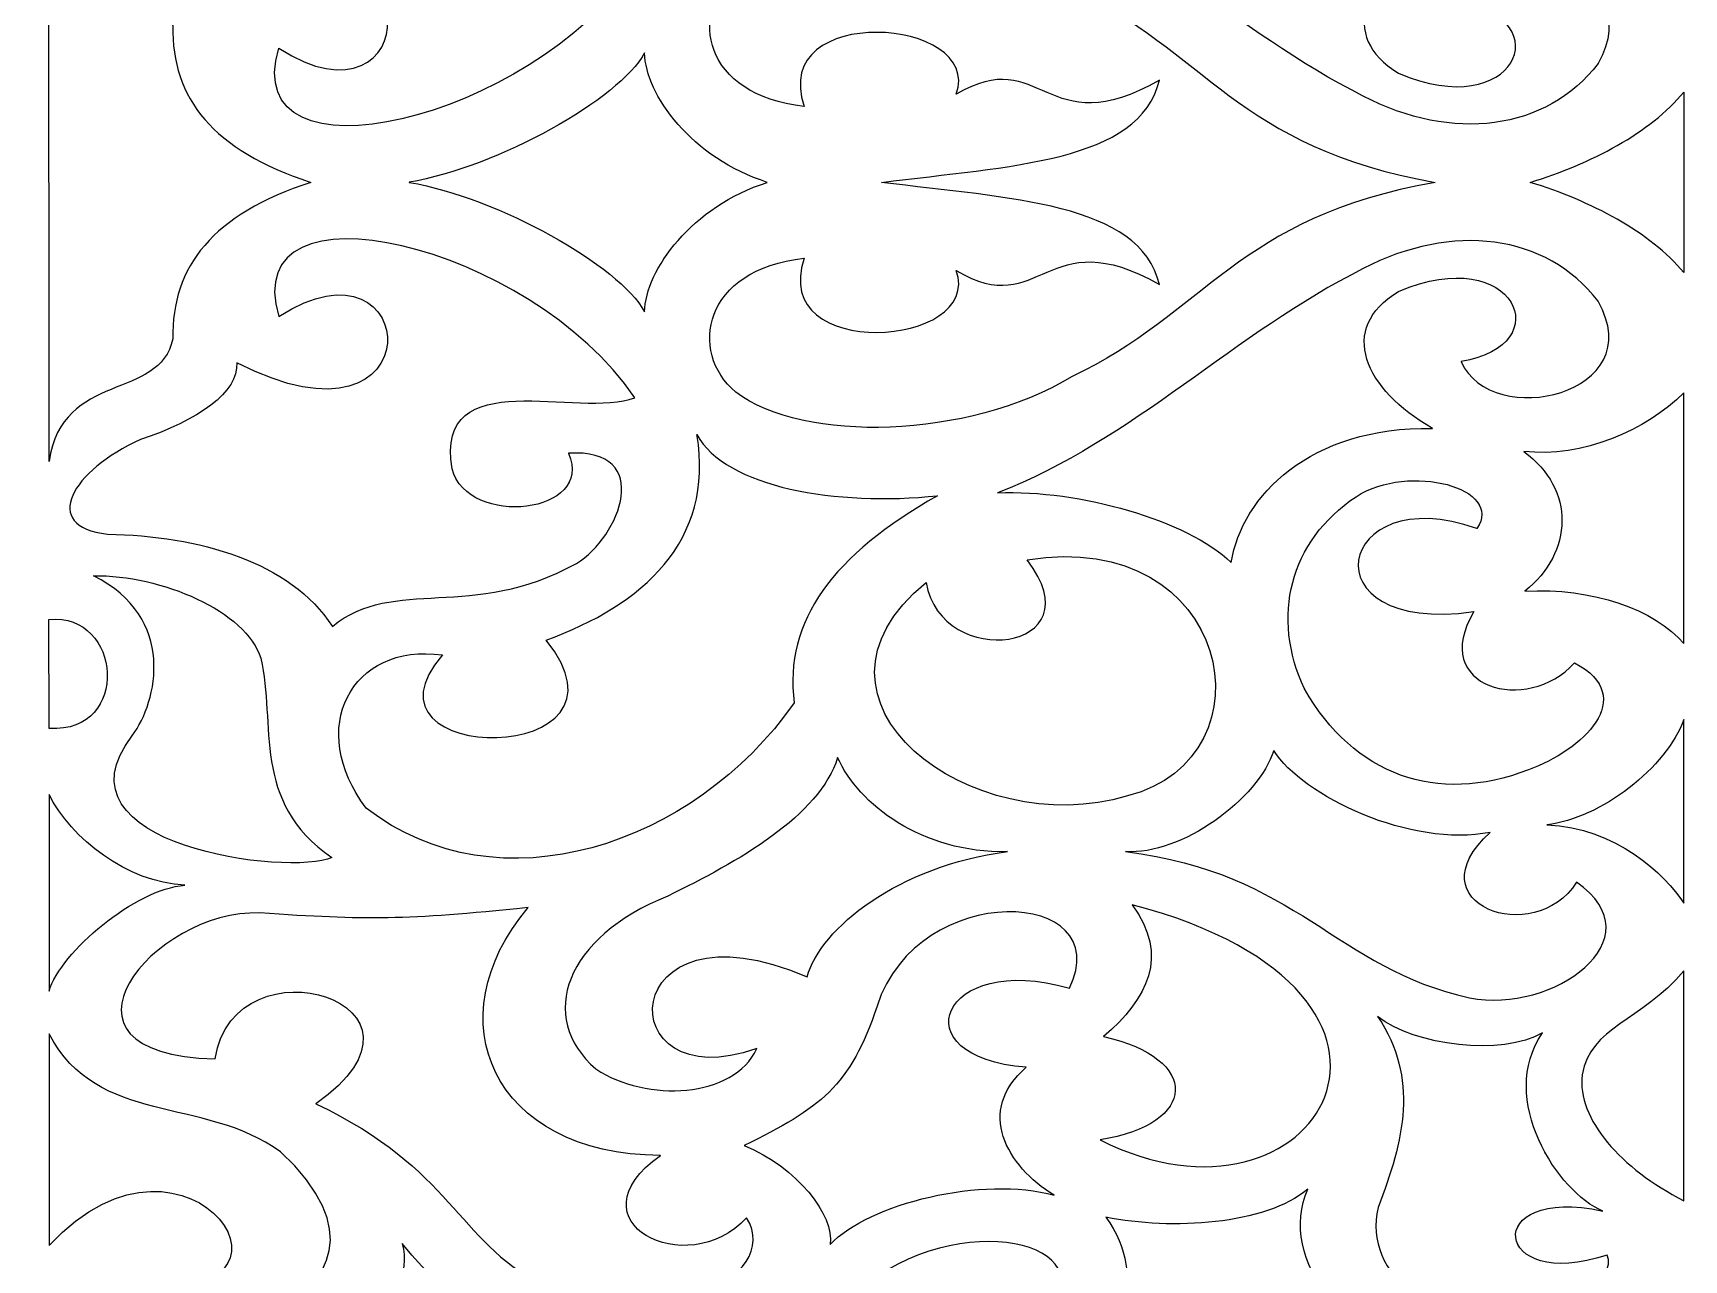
# Model space of a CAD drawing. Header units: centimetres. Extents: x -130 to 28, y -104 to 109.
# Drawn here: x -46.5 to 27.9, y -38.1 to 17.1 of the extents above; entities that cross this region are included whole.
import ezdxf

# ---------------------------------------------------------------- set-up
doc = ezdxf.new("R2010")
doc.units = ezdxf.units.CM
doc.header["$MEASUREMENT"] = 0
doc.layers.add('layer 1', color=7, linetype='Continuous')

msp = doc.modelspace()

# ---------------------------------------------------------------- linework, layer by layer
at = {"layer": 'layer 1', "color": 40}
for points, knots in [([(-33.05468, 30.39821), (-34.95286, 27.47348), (-39.08297, 26.31513), (-43.18857, 26.24784), (-43.18857, 26.24784), (-46.27183, 25.89104), (-44.78374, 23.37495), (-41.69953, 21.9841), (-41.69953, 21.9841), (-39.13581, 21.13632), (-37.2525, 19.83882), (-37.36773, 18.52605), (-37.36773, 18.52605), (-28.24017, 23.19175), (-29.01831, 12.25408), (-35.47524, 16.44311), (-35.47524, 16.44311), (-37.35732, 10.03028), (-24.13685, 13.14179), (-19.43294, 20.09792), (-19.43294, 20.09792), (-21.90813, 21.06656), (-28.47793, 18.473), (-27.6641, 23.30572), (-27.6641, 23.30572), (-26.9319, 26.00328), (-21.18615, 25.324), (-22.42152, 22.59977), (-22.42152, 22.59977), (-18.52764, 22.3678), (-20.08713, 26.37281), (-22.06058, 27.5687), (-22.06058, 27.5687), (-26.78191, 30.17598), (-30.23076, 28.11799), (-33.05468, 30.39821)], [0, 0, 0, 0, 0.1, 0.1, 0.1, 0.1, 0.2, 0.2, 0.2, 0.2, 0.3, 0.3, 0.3, 0.3, 0.4, 0.4, 0.4, 0.4, 0.5, 0.5, 0.5, 0.5, 0.6, 0.6, 0.6, 0.6, 0.7, 0.7, 0.7, 0.7, 0.8, 0.8, 0.8, 0.8, 1, 1, 1, 1]), ([(7.44932, 27.51738), (5.43989, 25.60947), (0.62188, 24.22701), (-3.07628, 24.38533), (-3.07628, 24.38533), (3.02416, 22.01205), (7.65782, 17.1549), (13.39779, 14.28554), (13.39779, 14.28554), (17.39601, 12.1996), (21.66029, 12.7091), (23.98086, 15.75244), (23.98086, 15.75244), (26.38068, 19.94672), (19.19022, 21.6058), (17.80685, 18.46664), (17.80685, 18.46664), (22.27064, 17.76907), (20.25884, 13.05533), (14.98662, 15.31794), (14.98662, 15.31794), (12.21099, 16.97561), (13.46492, 19.73122), (16.51438, 21.47977), (16.51438, 21.47977), (10.99257, 21.39399), (7.92644, 24.53301), (7.44932, 27.51738)], [0, 0, 0, 0, 0.125, 0.125, 0.125, 0.125, 0.25, 0.25, 0.25, 0.25, 0.375, 0.375, 0.375, 0.375, 0.5, 0.5, 0.5, 0.5, 0.625, 0.625, 0.625, 0.625, 0.75, 0.75, 0.75, 0.75, 1, 1, 1, 1]), ([(-45.82529, -2.16931), (-45.22763, 1.91445), (-40.82359, 0.54788), (-40.25292, 3.34703), (-40.25292, 3.34703), (-40.2906, 6.62227), (-38.44289, 8.95719), (-34.03005, 10.39839), (-34.03005, 10.39839), (-38.44289, 11.83959), (-40.2906, 14.1745), (-40.25292, 17.44974), (-40.25292, 17.44974), (-40.82359, 20.24889), (-45.22972, 18.8737), (-45.82737, 22.95747), (-45.82737, 22.95747), (-45.82737, 22.95747), (-45.82529, -2.16931), (-45.82529, -2.16931)], [0, 0, 0, 0, 0.16666667, 0.16666667, 0.16666667, 0.16666667, 0.33333333, 0.33333333, 0.33333333, 0.33333333, 0.5, 0.5, 0.5, 0.5, 0.66666667, 0.66666667, 0.66666667, 0.66666667, 1, 1, 1, 1]), ([(16.64524, 10.39839), (7.7222, 11.96629), (6.26385, 16.3251), (0.2757, 19.14741), (0.2757, 19.14741), (-4.43503, 21.98133), (-11.80796, 22.14789), (-14.87995, 19.84969), (-14.87995, 19.84969), (-17.03094, 18.03963), (-16.35242, 14.29723), (-11.78892, 13.82033), (-11.78892, 13.82033), (-13.41497, 18.48574), (-3.71418, 17.86782), (-4.93828, 14.37006), (-4.93828, 14.37006), (-1.07632, 16.65815), (-0.93467, 12.05919), (4.21389, 15.00303), (4.21389, 15.00303), (3.34003, 11.2939), (-2.55929, 11.13206), (-8.30495, 10.39846), (-8.30495, 10.39846), (-2.55929, 9.66486), (3.34003, 9.50287), (4.21389, 5.79374), (4.21389, 5.79374), (-0.93467, 8.73758), (-1.07632, 4.13863), (-4.93828, 6.42671), (-4.93828, 6.42671), (-3.71418, 2.92895), (-13.41497, 2.31103), (-11.78892, 6.97644), (-11.78892, 6.97644), (-16.35242, 6.49954), (-17.03094, 2.75714), (-14.87995, 0.94708), (-14.87995, 0.94708), (-11.80796, -1.35112), (-4.43503, -1.18456), (0.2757, 1.64936), (0.2757, 1.64936), (6.26385, 4.47167), (7.7222, 8.83049), (16.64524, 10.39839)], [0, 0, 0, 0, 0.07692308, 0.07692308, 0.07692308, 0.07692308, 0.15384615, 0.15384615, 0.15384615, 0.15384615, 0.23076923, 0.23076923, 0.23076923, 0.23076923, 0.30769231, 0.30769231, 0.30769231, 0.30769231, 0.38461538, 0.38461538, 0.38461538, 0.38461538, 0.46153846, 0.46153846, 0.46153846, 0.46153846, 0.53846154, 0.53846154, 0.53846154, 0.53846154, 0.61538462, 0.61538462, 0.61538462, 0.61538462, 0.69230769, 0.69230769, 0.69230769, 0.69230769, 0.76923077, 0.76923077, 0.76923077, 0.76923077, 0.84615385, 0.84615385, 0.84615385, 0.84615385, 1, 1, 1, 1]), ([(-29.59902, 10.40063), (-25.56633, 11.09954), (-20.12775, 14.14026), (-18.98507, 16.22845), (-18.98507, 16.22845), (-18.9454, 14.33709), (-16.85009, 11.48564), (-13.45521, 10.39854), (-13.45521, 10.39854), (-16.85009, 9.31144), (-18.9454, 6.45968), (-18.98507, 4.56833), (-18.98507, 4.56833), (-20.12775, 6.65651), (-25.55999, 9.7006), (-29.59267, 10.39951), (-29.59267, 10.39951), (-29.59267, 10.39951), (-29.59902, 10.40063), (-29.59902, 10.40063)], [0, 0, 0, 0, 0.16666667, 0.16666667, 0.16666667, 0.16666667, 0.33333333, 0.33333333, 0.33333333, 0.33333333, 0.5, 0.5, 0.5, 0.5, 0.66666667, 0.66666667, 0.66666667, 0.66666667, 1, 1, 1, 1]), ([(27.84387, 14.46289), (26.34082, 12.63695), (23.65628, 11.23426), (20.92193, 10.39839), (20.92193, 10.39839), (23.65628, 9.56251), (26.34082, 8.15982), (27.84387, 6.33388), (27.84387, 6.33388), (27.84387, 6.33388), (27.84387, 14.46289), (27.84387, 14.46289)], [0, 0, 0, 0, 0.25, 0.25, 0.25, 0.25, 0.5, 0.5, 0.5, 0.5, 1, 1, 1, 1]), ([(-33.05468, -9.60144), (-34.95286, -6.6767), (-39.08297, -5.51835), (-43.18857, -5.45107), (-43.18857, -5.45107), (-46.27183, -5.09427), (-44.78374, -2.57818), (-41.69953, -1.18733), (-41.69953, -1.18733), (-39.13581, -0.33955), (-37.2525, 0.95795), (-37.36773, 2.27072), (-37.36773, 2.27072), (-28.24017, -2.39499), (-29.01831, 8.5427), (-35.47524, 4.35366), (-35.47524, 4.35366), (-37.35732, 10.7665), (-24.13685, 7.65497), (-19.43294, 0.69885), (-19.43294, 0.69885), (-21.90813, -0.26979), (-28.47793, 2.32377), (-27.6641, -2.50895), (-27.6641, -2.50895), (-26.9319, -5.20651), (-21.18615, -4.52723), (-22.42152, -1.803), (-22.42152, -1.803), (-18.52764, -1.57103), (-20.08713, -5.57604), (-22.06058, -6.77194), (-22.06058, -6.77194), (-26.78191, -9.37921), (-30.23076, -7.32122), (-33.05468, -9.60144)], [0, 0, 0, 0, 0.1, 0.1, 0.1, 0.1, 0.2, 0.2, 0.2, 0.2, 0.3, 0.3, 0.3, 0.3, 0.4, 0.4, 0.4, 0.4, 0.5, 0.5, 0.5, 0.5, 0.6, 0.6, 0.6, 0.6, 0.7, 0.7, 0.7, 0.7, 0.8, 0.8, 0.8, 0.8, 1, 1, 1, 1]), ([(7.44932, -6.72061), (5.43989, -4.8127), (0.62188, -3.43024), (-3.07628, -3.58856), (-3.07628, -3.58856), (3.02416, -1.21528), (7.65782, 3.64187), (13.39779, 6.51123), (13.39779, 6.51123), (17.39601, 8.59717), (21.66029, 8.08767), (23.98086, 5.04433), (23.98086, 5.04433), (26.38068, 0.85005), (19.19022, -0.80903), (17.80685, 2.33014), (17.80685, 2.33014), (22.27064, 3.0277), (20.25884, 7.74144), (14.98662, 5.47883), (14.98662, 5.47883), (12.21099, 3.82116), (13.46492, 1.06554), (16.51438, -0.68301), (16.51438, -0.68301), (10.99257, -0.59722), (7.92644, -3.73624), (7.44932, -6.72061)], [0, 0, 0, 0, 0.125, 0.125, 0.125, 0.125, 0.25, 0.25, 0.25, 0.25, 0.375, 0.375, 0.375, 0.375, 0.5, 0.5, 0.5, 0.5, 0.625, 0.625, 0.625, 0.625, 0.75, 0.75, 0.75, 0.75, 1, 1, 1, 1]), ([(27.85324, -10.37947), (26.53635, -8.84199), (23.7147, -7.83468), (20.67442, -8.0205), (20.67442, -8.0205), (22.86811, -6.29413), (22.97056, -3.41046), (20.63494, -1.7256), (20.63494, -1.7256), (23.2603, -2.01392), (26.14084, -0.7894), (27.84633, 0.91891), (27.84633, 0.91891), (27.84633, 0.91891), (27.85324, -10.37947), (27.85324, -10.37947)], [0, 0, 0, 0, 0.2, 0.2, 0.2, 0.2, 0.4, 0.4, 0.4, 0.4, 0.6, 0.6, 0.6, 0.6, 1, 1, 1, 1]), ([(-28.08915, -10.88829), (-32.22485, -10.3199), (-34.24527, -14.23456), (-31.52967, -17.79047), (-31.52967, -17.79047), (-25.59133, -22.40762), (-16.77169, -19.50634), (-12.23944, -13.04436), (-12.23944, -13.04436), (-12.73295, -9.36145), (-10.46748, -6.35205), (-5.78289, -3.71758), (-5.78289, -3.71758), (-10.31618, -4.20205), (-15.35405, -3.34535), (-16.62445, -0.96038), (-16.62445, -0.96038), (-15.83269, -5.78576), (-19.07919, -8.64718), (-23.42453, -10.22235), (-23.42453, -10.22235), (-18.72374, -16.00685), (-32.48543, -15.92623), (-28.08915, -10.88829)], [0, 0, 0, 0, 0.14285714, 0.14285714, 0.14285714, 0.14285714, 0.28571429, 0.28571429, 0.28571429, 0.28571429, 0.42857143, 0.42857143, 0.42857143, 0.42857143, 0.57142857, 0.57142857, 0.57142857, 0.57142857, 0.71428571, 0.71428571, 0.71428571, 0.71428571, 1, 1, 1, 1]), ([(18.38813, -8.93842), (10.70264, -10.01465), (12.17066, -2.92516), (18.51766, -5.19722), (18.51766, -5.19722), (19.78087, -3.38603), (15.48477, -2.20737), (13.07737, -3.76224), (13.07737, -3.76224), (10.07118, -5.76104), (9.24012, -9.17758), (10.74582, -12.42337), (10.74582, -12.42337), (12.99102, -16.30124), (16.68264, -17.67081), (20.84921, -16.06207), (20.84921, -16.06207), (23.24042, -15.21286), (25.8584, -12.79913), (22.9217, -11.24464), (22.9217, -11.24464), (20.80604, -13.60211), (16.31564, -12.37212), (18.38813, -8.93842)], [0, 0, 0, 0, 0.14285714, 0.14285714, 0.14285714, 0.14285714, 0.28571429, 0.28571429, 0.28571429, 0.28571429, 0.42857143, 0.42857143, 0.42857143, 0.42857143, 0.57142857, 0.57142857, 0.57142857, 0.57142857, 0.71428571, 0.71428571, 0.71428571, 0.71428571, 1, 1, 1, 1]), ([(-6.29485, -7.62137), (-12.83312, -12.95894), (-4.21251, -19.34593), (2.77968, -17.24081), (2.77968, -17.24081), (9.51528, -15.50403), (7.43332, -5.08932), (-1.74177, -6.60972), (-1.74177, -6.60972), (1.45057, -10.75837), (-5.64644, -11.62841), (-6.29485, -7.62137)], [0, 0, 0, 0, 0.25, 0.25, 0.25, 0.25, 0.5, 0.5, 0.5, 0.5, 1, 1, 1, 1]), ([(-43.82145, -7.32114), (-40.05067, -9.20943), (-40.94261, -13.02151), (-42.06455, -14.50444), (-42.06455, -14.50444), (-45.94195, -19.5262), (-34.91801, -20.87044), (-33.08366, -20.01494), (-33.08366, -20.01494), (-36.75464, -17.4757), (-35.57883, -14.00041), (-36.28661, -11.03589), (-36.28661, -11.03589), (-36.92375, -8.91804), (-40.77805, -7.28241), (-43.82145, -7.32114)], [0, 0, 0, 0, 0.2, 0.2, 0.2, 0.2, 0.4, 0.4, 0.4, 0.4, 0.6, 0.6, 0.6, 0.6, 1, 1, 1, 1]), ([(-45.81298, -14.20084), (-42.10573, -14.42329), (-42.55085, -8.95003), (-45.82946, -9.29724), (-45.82946, -9.29724), (-45.82946, -9.29724), (-45.81298, -14.20084), (-45.81298, -14.20084)], [0, 0, 0, 0, 0.33333333, 0.33333333, 0.33333333, 0.33333333, 1, 1, 1, 1]), ([(27.84747, -22.07053), (27.00552, -20.7893), (24.78361, -18.65908), (21.66579, -18.53912), (21.66579, -18.53912), (24.10093, -18.26819), (27.08136, -15.95298), (27.84747, -13.79557), (27.84747, -13.79557), (27.84747, -13.79557), (27.84747, -22.07053), (27.84747, -22.07053)], [0, 0, 0, 0, 0.25, 0.25, 0.25, 0.25, 0.5, 0.5, 0.5, 0.5, 1, 1, 1, 1]), ([(-13.92978, -28.61816), (-14.96602, -30.86459), (-18.89503, -31.0525), (-21.1835, -29.54065), (-21.1835, -29.54065), (-23.88205, -27.18318), (-22.54357, -23.61281), (-17.94523, -21.75075), (-17.94523, -21.75075), (-14.78214, -20.22189), (-11.1104, -18.14239), (-10.28701, -15.51309), (-10.28701, -15.51309), (-9.34413, -17.60989), (-6.50354, -19.8295), (-2.63637, -19.75083), (-2.63637, -19.75083), (-7.57804, -20.38792), (-11.0446, -23.20236), (-11.66299, -25.38945), (-11.66299, -25.38945), (-20.38671, -21.6224), (-20.65288, -31.03152), (-13.92978, -28.61816)], [0, 0, 0, 0, 0.14285714, 0.14285714, 0.14285714, 0.14285714, 0.28571429, 0.28571429, 0.28571429, 0.28571429, 0.42857143, 0.42857143, 0.42857143, 0.42857143, 0.57142857, 0.57142857, 0.57142857, 0.57142857, 0.71428571, 0.71428571, 0.71428571, 0.71428571, 1, 1, 1, 1]), ([(2.68651, -19.74783), (5.16416, -19.93087), (8.70817, -17.37081), (9.36293, -15.18671), (9.36293, -15.18671), (10.64914, -17.25242), (15.57387, -19.58929), (19.11996, -18.88079), (19.11996, -18.88079), (15.5821, -22.08904), (21.11291, -24.13856), (23.0109, -21.12707), (23.0109, -21.12707), (26.69874, -23.69478), (21.93062, -27.07116), (18.19383, -26.33442), (18.19383, -26.33442), (12.16772, -25.02321), (10.41669, -20.69085), (2.68651, -19.74783)], [0, 0, 0, 0, 0.16666667, 0.16666667, 0.16666667, 0.16666667, 0.33333333, 0.33333333, 0.33333333, 0.33333333, 0.5, 0.5, 0.5, 0.5, 0.66666667, 0.66666667, 0.66666667, 0.66666667, 1, 1, 1, 1]), ([(-45.82444, -26.03306), (-45.82444, -26.03306), (-45.8233, -17.17435), (-45.8233, -17.17435), (-45.8233, -17.17435), (-44.83658, -19.1461), (-42.31272, -21.13913), (-39.70345, -21.26058), (-39.70345, -21.26058), (-41.9317, -21.42722), (-45.29581, -24.26182), (-45.82444, -26.03306)], [0, 0, 0, 0, 0.25, 0.25, 0.25, 0.25, 0.5, 0.5, 0.5, 0.5, 1, 1, 1, 1]), ([(-10.62485, -37.44488), (-10.42241, -36.1575), (-12.11067, -33.94734), (-14.50017, -32.99083), (-14.50017, -32.99083), (-11.09582, -31.31489), (-9.69873, -30.32827), (-8.51108, -26.70545), (-8.51108, -26.70545), (-6.67199, -20.98366), (2.35009, -21.37574), (0.15725, -25.89895), (0.15725, -25.89895), (-5.66263, -24.21019), (-7.55361, -29.04111), (-1.78381, -29.46332), (-1.78381, -29.46332), (-4.07522, -31.43028), (-2.67623, -33.90635), (-0.52865, -35.23172), (-0.52865, -35.23172), (-3.72053, -34.32407), (-8.91018, -35.6053), (-10.62485, -37.44488)], [0, 0, 0, 0, 0.14285714, 0.14285714, 0.14285714, 0.14285714, 0.28571429, 0.28571429, 0.28571429, 0.28571429, 0.42857143, 0.42857143, 0.42857143, 0.42857143, 0.57142857, 0.57142857, 0.57142857, 0.57142857, 0.71428571, 0.71428571, 0.71428571, 0.71428571, 1, 1, 1, 1]), ([(-38.34215, -29.0818), (-46.54604, -28.89568), (-41.10954, -22.33465), (-36.33073, -22.51379), (-36.33073, -22.51379), (-31.49728, -22.84002), (-29.77608, -22.83875), (-24.22917, -22.27201), (-24.22917, -22.27201), (-28.47329, -27.24979), (-25.87207, -33.40712), (-18.26413, -33.43185), (-18.26413, -33.43185), (-22.45172, -36.38438), (-17.10233, -39.17859), (-14.38673, -36.24135), (-14.38673, -36.24135), (-12.69924, -38.98213), (-18.59033, -41.71169), (-23.63095, -39.23486), (-23.63095, -39.23486), (-27.50721, -37.23157), (-27.57406, -34.07381), (-33.80081, -31.10847), (-33.80081, -31.10847), (-27.35524, -26.58647), (-37.46611, -23.4915), (-38.34215, -29.0818)], [0, 0, 0, 0, 0.125, 0.125, 0.125, 0.125, 0.25, 0.25, 0.25, 0.25, 0.375, 0.375, 0.375, 0.375, 0.5, 0.5, 0.5, 0.5, 0.625, 0.625, 0.625, 0.625, 0.75, 0.75, 0.75, 0.75, 1, 1, 1, 1]), ([(1.53835, -32.73519), (5.96398, -32.02699), (6.08991, -29.05887), (1.70026, -28.08004), (1.70026, -28.08004), (3.6792, -26.38597), (4.6842, -24.44808), (2.98335, -22.14366), (2.98335, -22.14366), (18.29647, -26.145), (11.3038, -37.67153), (1.53835, -32.73519)], [0, 0, 0, 0, 0.25, 0.25, 0.25, 0.25, 0.5, 0.5, 0.5, 0.5, 1, 1, 1, 1]), ([(27.84766, -35.47455), (25.01985, -34.04047), (23.02141, -31.79007), (23.26797, -29.80476), (23.26797, -29.80476), (23.622, -27.62307), (25.89987, -27.43837), (27.84766, -25.11267), (27.84766, -25.11267), (27.84766, -25.11267), (27.84766, -35.47455), (27.84766, -35.47455)], [0, 0, 0, 0, 0.25, 0.25, 0.25, 0.25, 0.5, 0.5, 0.5, 0.5, 1, 1, 1, 1]), ([(21.0561, -40.59282), (16.63274, -41.44952), (13.34808, -38.79489), (14.07063, -35.77673), (14.07063, -35.77673), (15.23593, -32.74365), (15.92629, -29.97184), (14.04876, -27.17583), (14.04876, -27.17583), (15.68569, -28.48996), (19.67823, -28.98117), (21.4749, -27.91258), (21.4749, -27.91258), (19.42769, -30.88055), (22.16497, -35.12278), (24.20366, -35.93917), (24.20366, -35.93917), (18.65003, -34.74448), (19.20309, -39.66149), (24.38906, -37.92118), (24.38906, -37.92118), (24.96806, -38.99158), (22.16516, -40.37531), (21.0561, -40.59282)], [0, 0, 0, 0, 0.14285714, 0.14285714, 0.14285714, 0.14285714, 0.28571429, 0.28571429, 0.28571429, 0.28571429, 0.42857143, 0.42857143, 0.42857143, 0.42857143, 0.57142857, 0.57142857, 0.57142857, 0.57142857, 0.71428571, 0.71428571, 0.71428571, 0.71428571, 1, 1, 1, 1]), ([(-45.82397, -37.48789), (-45.82397, -37.48789), (-45.82416, -27.96331), (-45.82416, -27.96331), (-45.82416, -27.96331), (-43.59742, -32.14485), (-38.91623, -30.74081), (-35.39334, -33.26551), (-35.39334, -33.26551), (-27.9065, -40.26397), (-41.46253, -43.30229), (-42.17325, -39.10389), (-42.17325, -39.10389), (-32.98471, -40.68812), (-39.40964, -30.59755), (-45.82397, -37.48789)], [0, 0, 0, 0, 0.2, 0.2, 0.2, 0.2, 0.4, 0.4, 0.4, 0.4, 0.6, 0.6, 0.6, 0.6, 1, 1, 1, 1]), ([(2.56133, -49.98261), (4.06381, -47.30783), (2.53596, -44.40302), (-0.77152, -43.45971), (-0.77152, -43.45971), (2.58396, -42.34938), (3.78345, -38.93778), (1.80214, -36.21452), (1.80214, -36.21452), (4.75891, -36.81333), (8.98399, -36.57012), (10.90044, -34.95209), (10.90044, -34.95209), (9.51736, -38.09539), (12.64655, -42.11029), (17.13496, -43.10269), (17.13496, -43.10269), (12.54855, -44.26007), (9.65901, -48.02067), (10.64867, -51.15003), (10.64867, -51.15003), (8.55431, -49.83291), (4.85265, -49.35226), (2.56133, -49.98261)], [0, 0, 0, 0, 0.14285714, 0.14285714, 0.14285714, 0.14285714, 0.28571429, 0.28571429, 0.28571429, 0.28571429, 0.42857143, 0.42857143, 0.42857143, 0.42857143, 0.57142857, 0.57142857, 0.57142857, 0.57142857, 0.71428571, 0.71428571, 0.71428571, 0.71428571, 1, 1, 1, 1]), ([(-30.20993, -50.23136), (-29.36543, -47.40493), (-32.79136, -44.33192), (-36.23633, -43.45109), (-36.23633, -43.45109), (-33.35313, -43.1606), (-29.13846, -40.0822), (-29.9111, -37.3964), (-29.9111, -37.3964), (-25.47117, -43.19387), (-15.92321, -43.75844), (-8.94323, -39.1947), (-8.94323, -39.1947), (-4.23514, -35.61077), (2.42461, -37.71476), (-1.32307, -40.77114), (-1.32307, -40.77114), (-2.67311, -37.17073), (-8.32379, -41.18705), (-3.47292, -43.63204), (-3.47292, -43.63204), (-7.52757, -45.53575), (-4.54373, -49.14321), (-0.576, -46.24927), (-0.576, -46.24927), (1.20638, -48.88622), (-4.46997, -50.84411), (-10.23209, -47.07533), (-10.23209, -47.07533), (-16.91107, -42.41824), (-23.93489, -43.80332), (-30.20993, -50.23136)], [0, 0, 0, 0, 0.11111111, 0.11111111, 0.11111111, 0.11111111, 0.22222222, 0.22222222, 0.22222222, 0.22222222, 0.33333333, 0.33333333, 0.33333333, 0.33333333, 0.44444444, 0.44444444, 0.44444444, 0.44444444, 0.55555556, 0.55555556, 0.55555556, 0.55555556, 0.66666667, 0.66666667, 0.66666667, 0.66666667, 0.77777778, 0.77777778, 0.77777778, 0.77777778, 1, 1, 1, 1])]:
    msp.add_open_spline(points, degree=3, knots=knots, dxfattribs=at)
at = {"layer": 'layer 1', "color": 250, "lineweight": 9}
for points, knots in [([(-33.05468, 30.39821), (-34.95286, 27.47348), (-39.08297, 26.31513), (-43.18857, 26.24784), (-43.18857, 26.24784), (-46.27183, 25.89104), (-44.78374, 23.37495), (-41.69953, 21.9841), (-41.69953, 21.9841), (-39.13581, 21.13632), (-37.2525, 19.83882), (-37.36773, 18.52605), (-37.36773, 18.52605), (-28.24017, 23.19175), (-29.01831, 12.25408), (-35.47524, 16.44311), (-35.47524, 16.44311), (-37.35732, 10.03028), (-24.13685, 13.14179), (-19.43294, 20.09792), (-19.43294, 20.09792), (-21.90813, 21.06656), (-28.47793, 18.473), (-27.6641, 23.30572), (-27.6641, 23.30572), (-26.9319, 26.00328), (-21.18615, 25.324), (-22.42152, 22.59977), (-22.42152, 22.59977), (-18.52764, 22.3678), (-20.08713, 26.37281), (-22.06058, 27.5687), (-22.06058, 27.5687), (-26.78191, 30.17598), (-30.23076, 28.11799), (-33.05468, 30.39821)], [0, 0, 0, 0, 0.1, 0.1, 0.1, 0.1, 0.2, 0.2, 0.2, 0.2, 0.3, 0.3, 0.3, 0.3, 0.4, 0.4, 0.4, 0.4, 0.5, 0.5, 0.5, 0.5, 0.6, 0.6, 0.6, 0.6, 0.7, 0.7, 0.7, 0.7, 0.8, 0.8, 0.8, 0.8, 1, 1, 1, 1]), ([(7.44932, 27.51738), (5.43989, 25.60947), (0.62188, 24.22701), (-3.07628, 24.38533), (-3.07628, 24.38533), (3.02416, 22.01205), (7.65782, 17.1549), (13.39779, 14.28554), (13.39779, 14.28554), (17.39601, 12.1996), (21.66029, 12.7091), (23.98086, 15.75244), (23.98086, 15.75244), (26.38068, 19.94672), (19.19022, 21.6058), (17.80685, 18.46664), (17.80685, 18.46664), (22.27064, 17.76907), (20.25884, 13.05533), (14.98662, 15.31794), (14.98662, 15.31794), (12.21099, 16.97561), (13.46492, 19.73122), (16.51438, 21.47977), (16.51438, 21.47977), (10.99257, 21.39399), (7.92644, 24.53301), (7.44932, 27.51738)], [0, 0, 0, 0, 0.125, 0.125, 0.125, 0.125, 0.25, 0.25, 0.25, 0.25, 0.375, 0.375, 0.375, 0.375, 0.5, 0.5, 0.5, 0.5, 0.625, 0.625, 0.625, 0.625, 0.75, 0.75, 0.75, 0.75, 1, 1, 1, 1]), ([(-45.82529, -2.16931), (-45.22763, 1.91445), (-40.82359, 0.54788), (-40.25292, 3.34703), (-40.25292, 3.34703), (-40.2906, 6.62227), (-38.44289, 8.95719), (-34.03005, 10.39839), (-34.03005, 10.39839), (-38.44289, 11.83959), (-40.2906, 14.1745), (-40.25292, 17.44974), (-40.25292, 17.44974), (-40.82359, 20.24889), (-45.22972, 18.8737), (-45.82737, 22.95747), (-45.82737, 22.95747), (-45.82737, 22.95747), (-45.82529, -2.16931), (-45.82529, -2.16931)], [0, 0, 0, 0, 0.16666667, 0.16666667, 0.16666667, 0.16666667, 0.33333333, 0.33333333, 0.33333333, 0.33333333, 0.5, 0.5, 0.5, 0.5, 0.66666667, 0.66666667, 0.66666667, 0.66666667, 1, 1, 1, 1]), ([(16.64524, 10.39839), (7.7222, 11.96629), (6.26385, 16.3251), (0.2757, 19.14741), (0.2757, 19.14741), (-4.43503, 21.98133), (-11.80796, 22.14789), (-14.87995, 19.84969), (-14.87995, 19.84969), (-17.03094, 18.03963), (-16.35242, 14.29723), (-11.78892, 13.82033), (-11.78892, 13.82033), (-13.41497, 18.48574), (-3.71418, 17.86782), (-4.93828, 14.37006), (-4.93828, 14.37006), (-1.07632, 16.65815), (-0.93467, 12.05919), (4.21389, 15.00303), (4.21389, 15.00303), (3.34003, 11.2939), (-2.55929, 11.13206), (-8.30495, 10.39846), (-8.30495, 10.39846), (-2.55929, 9.66486), (3.34003, 9.50287), (4.21389, 5.79374), (4.21389, 5.79374), (-0.93467, 8.73758), (-1.07632, 4.13863), (-4.93828, 6.42671), (-4.93828, 6.42671), (-3.71418, 2.92895), (-13.41497, 2.31103), (-11.78892, 6.97644), (-11.78892, 6.97644), (-16.35242, 6.49954), (-17.03094, 2.75714), (-14.87995, 0.94708), (-14.87995, 0.94708), (-11.80796, -1.35112), (-4.43503, -1.18456), (0.2757, 1.64936), (0.2757, 1.64936), (6.26385, 4.47167), (7.7222, 8.83049), (16.64524, 10.39839)], [0, 0, 0, 0, 0.07692308, 0.07692308, 0.07692308, 0.07692308, 0.15384615, 0.15384615, 0.15384615, 0.15384615, 0.23076923, 0.23076923, 0.23076923, 0.23076923, 0.30769231, 0.30769231, 0.30769231, 0.30769231, 0.38461538, 0.38461538, 0.38461538, 0.38461538, 0.46153846, 0.46153846, 0.46153846, 0.46153846, 0.53846154, 0.53846154, 0.53846154, 0.53846154, 0.61538462, 0.61538462, 0.61538462, 0.61538462, 0.69230769, 0.69230769, 0.69230769, 0.69230769, 0.76923077, 0.76923077, 0.76923077, 0.76923077, 0.84615385, 0.84615385, 0.84615385, 0.84615385, 1, 1, 1, 1]), ([(-29.59902, 10.40063), (-25.56633, 11.09954), (-20.12775, 14.14026), (-18.98507, 16.22845), (-18.98507, 16.22845), (-18.9454, 14.33709), (-16.85009, 11.48564), (-13.45521, 10.39854), (-13.45521, 10.39854), (-16.85009, 9.31144), (-18.9454, 6.45968), (-18.98507, 4.56833), (-18.98507, 4.56833), (-20.12775, 6.65651), (-25.55999, 9.7006), (-29.59267, 10.39951)], [0, 0, 0, 0, 0.2, 0.2, 0.2, 0.2, 0.4, 0.4, 0.4, 0.4, 0.6, 0.6, 0.6, 0.6, 1, 1, 1, 1]), ([(27.84387, 14.46289), (26.34082, 12.63695), (23.65628, 11.23426), (20.92193, 10.39839), (20.92193, 10.39839), (23.65628, 9.56251), (26.34082, 8.15982), (27.84387, 6.33388), (27.84387, 6.33388), (27.84387, 6.33388), (27.84387, 14.46289), (27.84387, 14.46289)], [0, 0, 0, 0, 0.25, 0.25, 0.25, 0.25, 0.5, 0.5, 0.5, 0.5, 1, 1, 1, 1]), ([(-33.05468, -9.60144), (-34.95286, -6.6767), (-39.08297, -5.51835), (-43.18857, -5.45107), (-43.18857, -5.45107), (-46.27183, -5.09427), (-44.78374, -2.57818), (-41.69953, -1.18733), (-41.69953, -1.18733), (-39.13581, -0.33955), (-37.2525, 0.95795), (-37.36773, 2.27072), (-37.36773, 2.27072), (-28.24017, -2.39499), (-29.01831, 8.5427), (-35.47524, 4.35366), (-35.47524, 4.35366), (-37.35732, 10.7665), (-24.13685, 7.65497), (-19.43294, 0.69885), (-19.43294, 0.69885), (-21.90813, -0.26979), (-28.47793, 2.32377), (-27.6641, -2.50895), (-27.6641, -2.50895), (-26.9319, -5.20651), (-21.18615, -4.52723), (-22.42152, -1.803), (-22.42152, -1.803), (-18.52764, -1.57103), (-20.08713, -5.57604), (-22.06058, -6.77194), (-22.06058, -6.77194), (-26.78191, -9.37921), (-30.23076, -7.32122), (-33.05468, -9.60144)], [0, 0, 0, 0, 0.1, 0.1, 0.1, 0.1, 0.2, 0.2, 0.2, 0.2, 0.3, 0.3, 0.3, 0.3, 0.4, 0.4, 0.4, 0.4, 0.5, 0.5, 0.5, 0.5, 0.6, 0.6, 0.6, 0.6, 0.7, 0.7, 0.7, 0.7, 0.8, 0.8, 0.8, 0.8, 1, 1, 1, 1]), ([(7.44932, -6.72061), (5.43989, -4.8127), (0.62188, -3.43024), (-3.07628, -3.58856), (-3.07628, -3.58856), (3.02416, -1.21528), (7.65782, 3.64187), (13.39779, 6.51123), (13.39779, 6.51123), (17.39601, 8.59717), (21.66029, 8.08767), (23.98086, 5.04433), (23.98086, 5.04433), (26.38068, 0.85005), (19.19022, -0.80903), (17.80685, 2.33014), (17.80685, 2.33014), (22.27064, 3.0277), (20.25884, 7.74144), (14.98662, 5.47883), (14.98662, 5.47883), (12.21099, 3.82116), (13.46492, 1.06554), (16.51438, -0.68301), (16.51438, -0.68301), (10.99257, -0.59722), (7.92644, -3.73624), (7.44932, -6.72061)], [0, 0, 0, 0, 0.125, 0.125, 0.125, 0.125, 0.25, 0.25, 0.25, 0.25, 0.375, 0.375, 0.375, 0.375, 0.5, 0.5, 0.5, 0.5, 0.625, 0.625, 0.625, 0.625, 0.75, 0.75, 0.75, 0.75, 1, 1, 1, 1]), ([(27.85324, -10.37947), (26.53635, -8.84199), (23.7147, -7.83468), (20.67442, -8.0205), (20.67442, -8.0205), (22.86811, -6.29413), (22.97056, -3.41046), (20.63494, -1.7256), (20.63494, -1.7256), (23.2603, -2.01392), (26.14084, -0.7894), (27.84633, 0.91891), (27.84633, 0.91891), (27.84633, 0.91891), (27.85324, -10.37947), (27.85324, -10.37947)], [0, 0, 0, 0, 0.2, 0.2, 0.2, 0.2, 0.4, 0.4, 0.4, 0.4, 0.6, 0.6, 0.6, 0.6, 1, 1, 1, 1]), ([(-28.08915, -10.88829), (-32.22485, -10.3199), (-34.24527, -14.23456), (-31.52967, -17.79047), (-31.52967, -17.79047), (-25.59133, -22.40762), (-16.77169, -19.50634), (-12.23944, -13.04436), (-12.23944, -13.04436), (-12.73295, -9.36145), (-10.46748, -6.35205), (-5.78289, -3.71758), (-5.78289, -3.71758), (-10.31618, -4.20205), (-15.35405, -3.34535), (-16.62445, -0.96038), (-16.62445, -0.96038), (-15.83269, -5.78576), (-19.07919, -8.64718), (-23.42453, -10.22235), (-23.42453, -10.22235), (-18.72374, -16.00685), (-32.48543, -15.92623), (-28.08915, -10.88829)], [0, 0, 0, 0, 0.14285714, 0.14285714, 0.14285714, 0.14285714, 0.28571429, 0.28571429, 0.28571429, 0.28571429, 0.42857143, 0.42857143, 0.42857143, 0.42857143, 0.57142857, 0.57142857, 0.57142857, 0.57142857, 0.71428571, 0.71428571, 0.71428571, 0.71428571, 1, 1, 1, 1]), ([(18.38813, -8.93842), (10.70264, -10.01465), (12.17066, -2.92516), (18.51766, -5.19722), (18.51766, -5.19722), (19.78087, -3.38603), (15.48477, -2.20737), (13.07737, -3.76224), (13.07737, -3.76224), (10.07118, -5.76104), (9.24012, -9.17758), (10.74582, -12.42337), (10.74582, -12.42337), (12.99102, -16.30124), (16.68264, -17.67081), (20.84921, -16.06207), (20.84921, -16.06207), (23.24042, -15.21286), (25.8584, -12.79913), (22.9217, -11.24464), (22.9217, -11.24464), (20.80604, -13.60211), (16.31564, -12.37212), (18.38813, -8.93842)], [0, 0, 0, 0, 0.14285714, 0.14285714, 0.14285714, 0.14285714, 0.28571429, 0.28571429, 0.28571429, 0.28571429, 0.42857143, 0.42857143, 0.42857143, 0.42857143, 0.57142857, 0.57142857, 0.57142857, 0.57142857, 0.71428571, 0.71428571, 0.71428571, 0.71428571, 1, 1, 1, 1]), ([(-6.29485, -7.62137), (-12.83312, -12.95894), (-4.21251, -19.34593), (2.77968, -17.24081), (2.77968, -17.24081), (9.51528, -15.50403), (7.43332, -5.08932), (-1.74177, -6.60972), (-1.74177, -6.60972), (1.45057, -10.75837), (-5.64644, -11.62841), (-6.29485, -7.62137)], [0, 0, 0, 0, 0.25, 0.25, 0.25, 0.25, 0.5, 0.5, 0.5, 0.5, 1, 1, 1, 1]), ([(-43.82145, -7.32114), (-40.05067, -9.20943), (-40.94261, -13.02151), (-42.06455, -14.50444), (-42.06455, -14.50444), (-45.94195, -19.5262), (-34.91801, -20.87044), (-33.08366, -20.01494), (-33.08366, -20.01494), (-36.75464, -17.4757), (-35.57883, -14.00041), (-36.28661, -11.03589), (-36.28661, -11.03589), (-36.92375, -8.91804), (-40.77805, -7.28241), (-43.82145, -7.32114)], [0, 0, 0, 0, 0.2, 0.2, 0.2, 0.2, 0.4, 0.4, 0.4, 0.4, 0.6, 0.6, 0.6, 0.6, 1, 1, 1, 1]), ([(-45.81298, -14.20084), (-42.10573, -14.42329), (-42.55085, -8.95003), (-45.82946, -9.29724), (-45.82946, -9.29724), (-45.82946, -9.29724), (-45.81298, -14.20084), (-45.81298, -14.20084)], [0, 0, 0, 0, 0.33333333, 0.33333333, 0.33333333, 0.33333333, 1, 1, 1, 1]), ([(27.84747, -22.07053), (27.00552, -20.7893), (24.78361, -18.65908), (21.66579, -18.53912), (21.66579, -18.53912), (24.10093, -18.26819), (27.08136, -15.95298), (27.84747, -13.79557), (27.84747, -13.79557), (27.84747, -13.79557), (27.84747, -22.07053), (27.84747, -22.07053)], [0, 0, 0, 0, 0.25, 0.25, 0.25, 0.25, 0.5, 0.5, 0.5, 0.5, 1, 1, 1, 1]), ([(-13.92978, -28.61816), (-14.96602, -30.86459), (-18.89503, -31.0525), (-21.1835, -29.54065), (-21.1835, -29.54065), (-23.88205, -27.18318), (-22.54357, -23.61281), (-17.94523, -21.75075), (-17.94523, -21.75075), (-14.78214, -20.22189), (-11.1104, -18.14239), (-10.28701, -15.51309), (-10.28701, -15.51309), (-9.34413, -17.60989), (-6.50354, -19.8295), (-2.63637, -19.75083), (-2.63637, -19.75083), (-7.57804, -20.38792), (-11.0446, -23.20236), (-11.66299, -25.38945), (-11.66299, -25.38945), (-20.38671, -21.6224), (-20.65288, -31.03152), (-13.92978, -28.61816)], [0, 0, 0, 0, 0.14285714, 0.14285714, 0.14285714, 0.14285714, 0.28571429, 0.28571429, 0.28571429, 0.28571429, 0.42857143, 0.42857143, 0.42857143, 0.42857143, 0.57142857, 0.57142857, 0.57142857, 0.57142857, 0.71428571, 0.71428571, 0.71428571, 0.71428571, 1, 1, 1, 1]), ([(2.68651, -19.74783), (5.16416, -19.93087), (8.70817, -17.37081), (9.36293, -15.18671), (9.36293, -15.18671), (10.64914, -17.25242), (15.57387, -19.58929), (19.11996, -18.88079), (19.11996, -18.88079), (15.5821, -22.08904), (21.11291, -24.13856), (23.0109, -21.12707), (23.0109, -21.12707), (26.69874, -23.69478), (21.93062, -27.07116), (18.19383, -26.33442), (18.19383, -26.33442), (12.16772, -25.02321), (10.41669, -20.69085), (2.68651, -19.74783)], [0, 0, 0, 0, 0.16666667, 0.16666667, 0.16666667, 0.16666667, 0.33333333, 0.33333333, 0.33333333, 0.33333333, 0.5, 0.5, 0.5, 0.5, 0.66666667, 0.66666667, 0.66666667, 0.66666667, 1, 1, 1, 1]), ([(-45.82444, -26.03306), (-45.82444, -26.03306), (-45.8233, -17.17435), (-45.8233, -17.17435), (-45.8233, -17.17435), (-44.83658, -19.1461), (-42.31272, -21.13913), (-39.70345, -21.26058), (-39.70345, -21.26058), (-41.9317, -21.42722), (-45.29581, -24.26182), (-45.82444, -26.03306)], [0, 0, 0, 0, 0.25, 0.25, 0.25, 0.25, 0.5, 0.5, 0.5, 0.5, 1, 1, 1, 1]), ([(-10.62485, -37.44488), (-10.42241, -36.1575), (-12.11067, -33.94734), (-14.50017, -32.99083), (-14.50017, -32.99083), (-11.09582, -31.31489), (-9.69873, -30.32827), (-8.51108, -26.70545), (-8.51108, -26.70545), (-6.67199, -20.98366), (2.35009, -21.37574), (0.15725, -25.89895), (0.15725, -25.89895), (-5.66263, -24.21019), (-7.55361, -29.04111), (-1.78381, -29.46332), (-1.78381, -29.46332), (-4.07522, -31.43028), (-2.67623, -33.90635), (-0.52865, -35.23172), (-0.52865, -35.23172), (-3.72053, -34.32407), (-8.91018, -35.6053), (-10.62485, -37.44488)], [0, 0, 0, 0, 0.14285714, 0.14285714, 0.14285714, 0.14285714, 0.28571429, 0.28571429, 0.28571429, 0.28571429, 0.42857143, 0.42857143, 0.42857143, 0.42857143, 0.57142857, 0.57142857, 0.57142857, 0.57142857, 0.71428571, 0.71428571, 0.71428571, 0.71428571, 1, 1, 1, 1]), ([(-38.34215, -29.0818), (-46.54604, -28.89568), (-41.10954, -22.33465), (-36.33073, -22.51379), (-36.33073, -22.51379), (-31.49728, -22.84002), (-29.77608, -22.83875), (-24.22917, -22.27201), (-24.22917, -22.27201), (-28.47329, -27.24979), (-25.87207, -33.40712), (-18.26413, -33.43185), (-18.26413, -33.43185), (-22.45172, -36.38438), (-17.10233, -39.17859), (-14.38673, -36.24135), (-14.38673, -36.24135), (-12.69924, -38.98213), (-18.59033, -41.71169), (-23.63095, -39.23486), (-23.63095, -39.23486), (-27.50721, -37.23157), (-27.57406, -34.07381), (-33.80081, -31.10847), (-33.80081, -31.10847), (-27.35524, -26.58647), (-37.46611, -23.4915), (-38.34215, -29.0818)], [0, 0, 0, 0, 0.125, 0.125, 0.125, 0.125, 0.25, 0.25, 0.25, 0.25, 0.375, 0.375, 0.375, 0.375, 0.5, 0.5, 0.5, 0.5, 0.625, 0.625, 0.625, 0.625, 0.75, 0.75, 0.75, 0.75, 1, 1, 1, 1]), ([(1.53835, -32.73519), (5.96398, -32.02699), (6.08991, -29.05887), (1.70026, -28.08004), (1.70026, -28.08004), (3.6792, -26.38597), (4.6842, -24.44808), (2.98335, -22.14366), (2.98335, -22.14366), (18.29647, -26.145), (11.3038, -37.67153), (1.53835, -32.73519)], [0, 0, 0, 0, 0.25, 0.25, 0.25, 0.25, 0.5, 0.5, 0.5, 0.5, 1, 1, 1, 1]), ([(27.84766, -35.47455), (25.01985, -34.04047), (23.02141, -31.79007), (23.26797, -29.80476), (23.26797, -29.80476), (23.622, -27.62307), (25.89987, -27.43837), (27.84766, -25.11267), (27.84766, -25.11267), (27.84766, -25.11267), (27.84766, -35.47455), (27.84766, -35.47455)], [0, 0, 0, 0, 0.25, 0.25, 0.25, 0.25, 0.5, 0.5, 0.5, 0.5, 1, 1, 1, 1]), ([(21.0561, -40.59282), (16.63274, -41.44952), (13.34808, -38.79489), (14.07063, -35.77673), (14.07063, -35.77673), (15.23593, -32.74365), (15.92629, -29.97184), (14.04876, -27.17583), (14.04876, -27.17583), (15.68569, -28.48996), (19.67823, -28.98117), (21.4749, -27.91258), (21.4749, -27.91258), (19.42769, -30.88055), (22.16497, -35.12278), (24.20366, -35.93917), (24.20366, -35.93917), (18.65003, -34.74448), (19.20309, -39.66149), (24.38906, -37.92118), (24.38906, -37.92118), (24.96806, -38.99158), (22.16516, -40.37531), (21.0561, -40.59282)], [0, 0, 0, 0, 0.14285714, 0.14285714, 0.14285714, 0.14285714, 0.28571429, 0.28571429, 0.28571429, 0.28571429, 0.42857143, 0.42857143, 0.42857143, 0.42857143, 0.57142857, 0.57142857, 0.57142857, 0.57142857, 0.71428571, 0.71428571, 0.71428571, 0.71428571, 1, 1, 1, 1]), ([(-45.82397, -37.48789), (-45.82397, -37.48789), (-45.82416, -27.96331), (-45.82416, -27.96331), (-45.82416, -27.96331), (-43.59742, -32.14485), (-38.91623, -30.74081), (-35.39334, -33.26551), (-35.39334, -33.26551), (-27.9065, -40.26397), (-41.46253, -43.30229), (-42.17325, -39.10389), (-42.17325, -39.10389), (-32.98471, -40.68812), (-39.40964, -30.59755), (-45.82397, -37.48789)], [0, 0, 0, 0, 0.2, 0.2, 0.2, 0.2, 0.4, 0.4, 0.4, 0.4, 0.6, 0.6, 0.6, 0.6, 1, 1, 1, 1]), ([(2.56133, -49.98261), (4.06381, -47.30783), (2.53596, -44.40302), (-0.77152, -43.45971), (-0.77152, -43.45971), (2.58396, -42.34938), (3.78345, -38.93778), (1.80214, -36.21452), (1.80214, -36.21452), (4.75891, -36.81333), (8.98399, -36.57012), (10.90044, -34.95209), (10.90044, -34.95209), (9.51736, -38.09539), (12.64655, -42.11029), (17.13496, -43.10269), (17.13496, -43.10269), (12.54855, -44.26007), (9.65901, -48.02067), (10.64867, -51.15003), (10.64867, -51.15003), (8.55431, -49.83291), (4.85265, -49.35226), (2.56133, -49.98261)], [0, 0, 0, 0, 0.14285714, 0.14285714, 0.14285714, 0.14285714, 0.28571429, 0.28571429, 0.28571429, 0.28571429, 0.42857143, 0.42857143, 0.42857143, 0.42857143, 0.57142857, 0.57142857, 0.57142857, 0.57142857, 0.71428571, 0.71428571, 0.71428571, 0.71428571, 1, 1, 1, 1]), ([(-30.20993, -50.23136), (-29.36543, -47.40493), (-32.79136, -44.33192), (-36.23633, -43.45109), (-36.23633, -43.45109), (-33.35313, -43.1606), (-29.13846, -40.0822), (-29.9111, -37.3964), (-29.9111, -37.3964), (-25.47117, -43.19387), (-15.92321, -43.75844), (-8.94323, -39.1947), (-8.94323, -39.1947), (-4.23514, -35.61077), (2.42461, -37.71476), (-1.32307, -40.77114), (-1.32307, -40.77114), (-2.67311, -37.17073), (-8.32379, -41.18705), (-3.47292, -43.63204), (-3.47292, -43.63204), (-7.52757, -45.53575), (-4.54373, -49.14321), (-0.576, -46.24927), (-0.576, -46.24927), (1.20638, -48.88622), (-4.46997, -50.84411), (-10.23209, -47.07533), (-10.23209, -47.07533), (-16.91107, -42.41824), (-23.93489, -43.80332), (-30.20993, -50.23136)], [0, 0, 0, 0, 0.11111111, 0.11111111, 0.11111111, 0.11111111, 0.22222222, 0.22222222, 0.22222222, 0.22222222, 0.33333333, 0.33333333, 0.33333333, 0.33333333, 0.44444444, 0.44444444, 0.44444444, 0.44444444, 0.55555556, 0.55555556, 0.55555556, 0.55555556, 0.66666667, 0.66666667, 0.66666667, 0.66666667, 0.77777778, 0.77777778, 0.77777778, 0.77777778, 1, 1, 1, 1])]:
    msp.add_open_spline(points, degree=3, knots=knots, dxfattribs=at)

doc.saveas('drawing.dxf')
